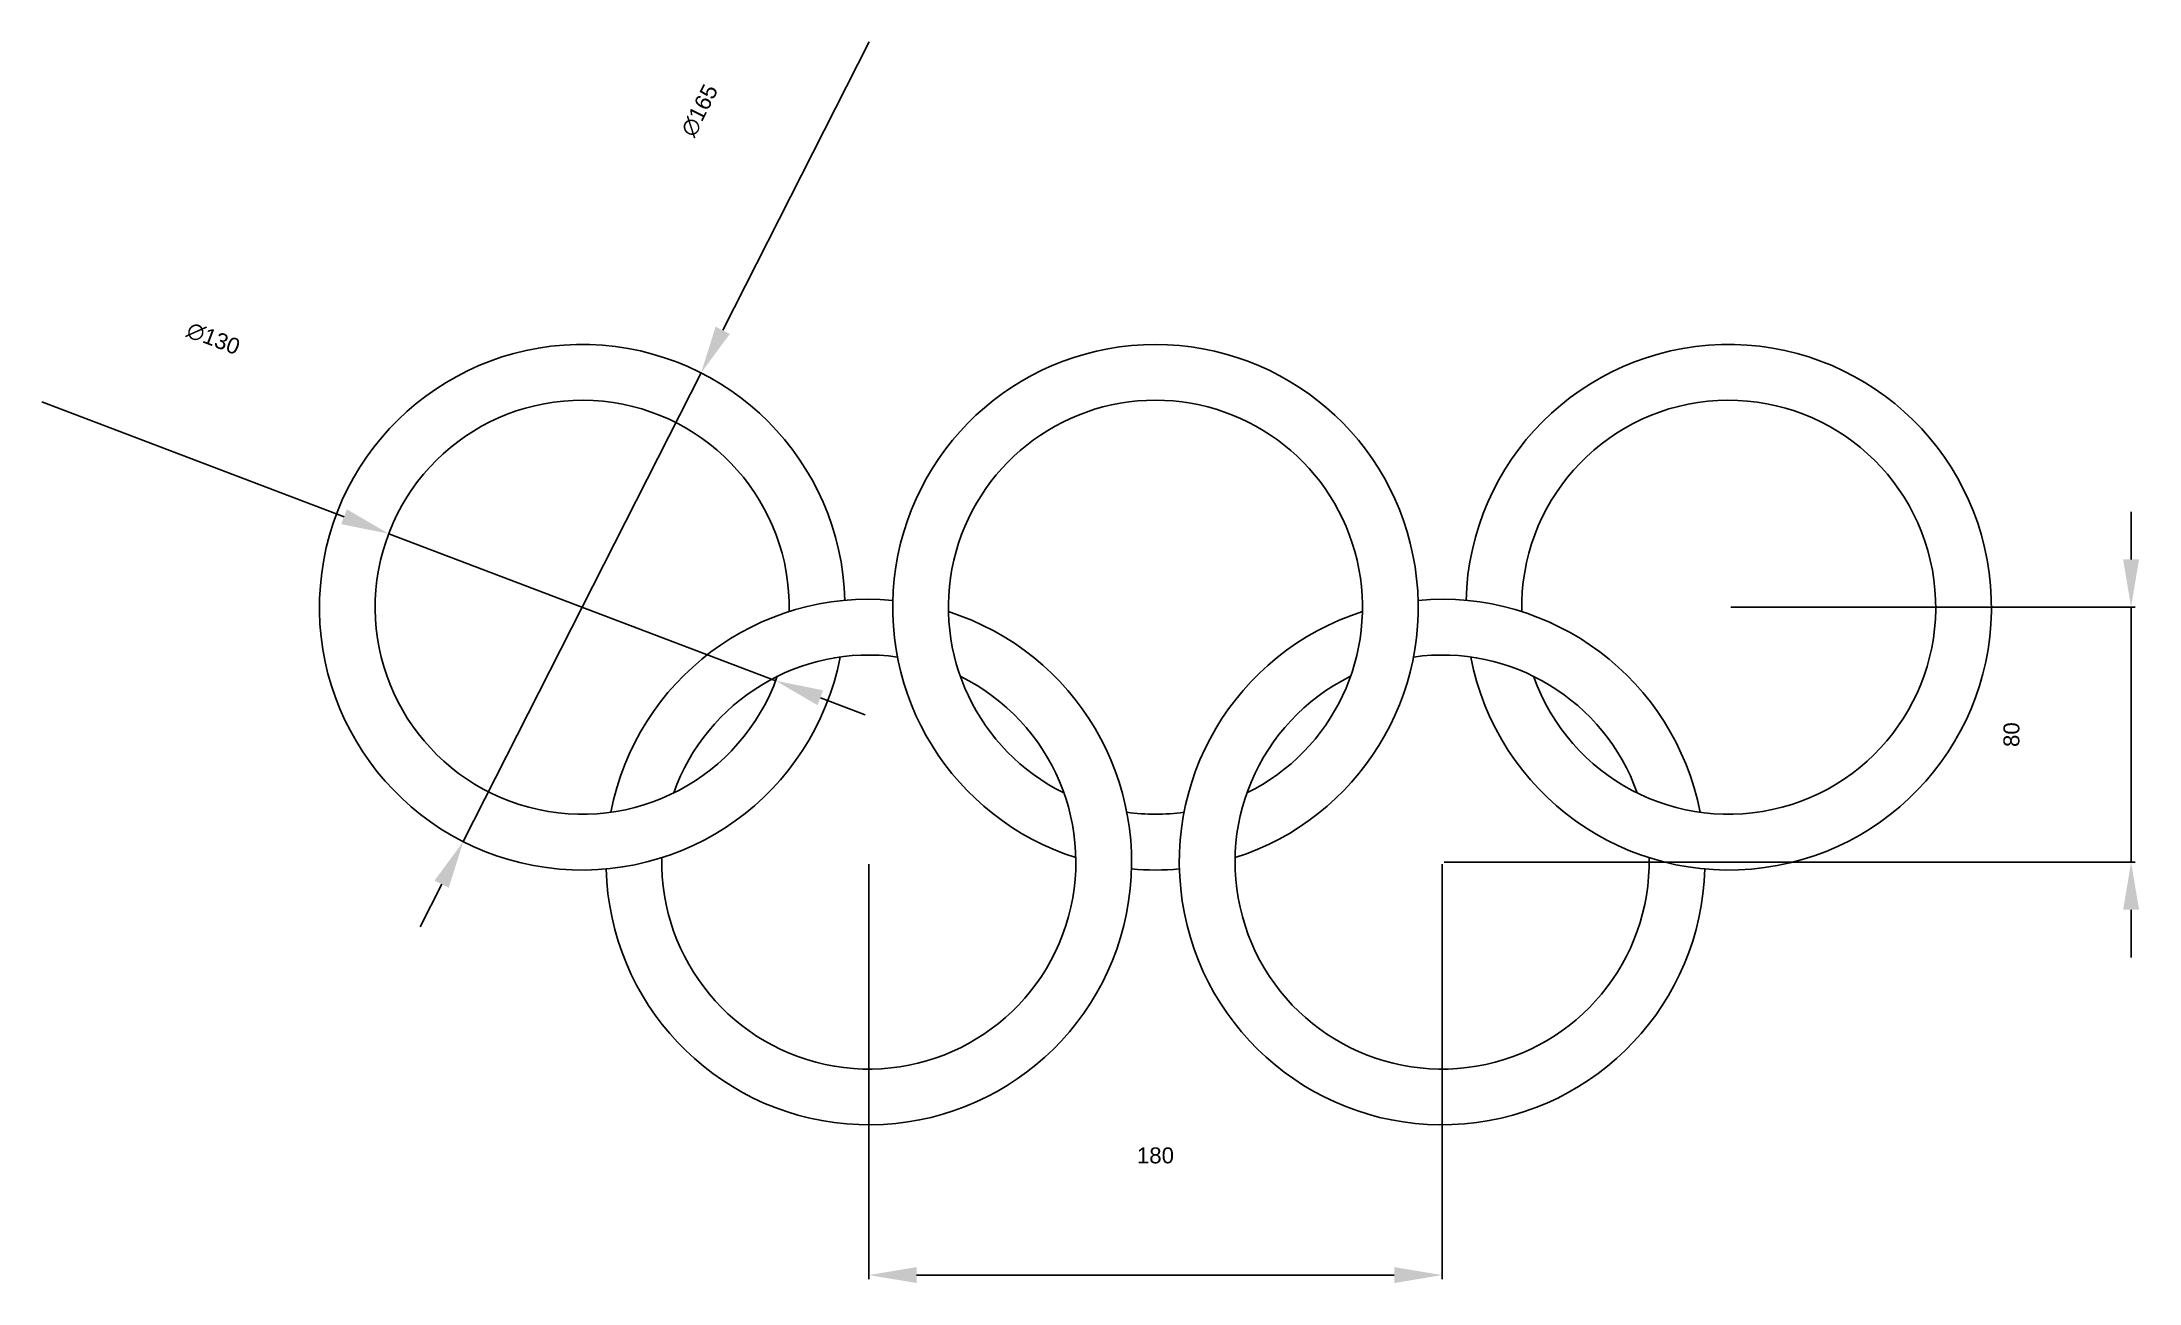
# Model space of a CAD drawing. Header units: millimetres. Extents: x 11364 to 12023, y 5539 to 5928.
import ezdxf

# ---------------------------------------------------------------- set-up
doc = ezdxf.new("R2010")
doc.units = ezdxf.units.MM
doc.layers.add('cotas', color=8, linetype='Continuous')
doc.styles.get("Standard").update_dxf_attribs({"font": 'arial.ttf'})
doc.dimstyles.new('ISO-25', dxfattribs={"dimtxt": 2.5, "dimasz": 2.5, "dimexe": 1.25, "dimexo": 0.625, "dimtad": 1, "dimtxsty": 'Standard', "dimcen": 2.5, "dimadec": 0, "dimazin": 0, "dimtfac": 1, "dimtmove": 0, "dimatfit": 3, "dimfxl": 1, "dimarcsym": 0})

# ---------------------------------------------------------------- blocks, each defined once
blk = doc.blocks.new('*D3')
at = {"layer": 'cotas', "color": 0, "lineweight": -2, "transparency": 16777216}
for p, q in [((11623.73, 5670.25), (11623.73, 5539.95)), ((11803.73, 5670.25), (11803.73, 5539.95)), ((11638.73, 5541.2), (11788.73, 5541.2))]:
    blk.add_line(p, q, dxfattribs=at)
at = {"layer": 'cotas', "color": 0, "transparency": 16777216}
for points in [[(11638.73, 5543.7), (11638.73, 5538.7), (11623.73, 5541.2)], [(11788.73, 5543.7), (11788.73, 5538.7), (11803.73, 5541.2)]]:
    blk.add_solid(points, dxfattribs=at)
at = {"layer": 'Defpoints', "color": 0, "transparency": 16777216}
for p in [(11623.73, 5670.88), (11803.73, 5670.88), (11803.73, 5541.2)]:
    blk.add_point(p, dxfattribs=at)
at = {"layer": 'cotas', "color": 0, "transparency": 16777216, "insert": (11713.73, 5578.75), "char_height": 5, "attachment_point": 5}
blk.add_mtext('180', dxfattribs=at)
blk = doc.blocks.new('*D4')
at = {"layer": 'cotas', "color": 0, "lineweight": -2, "transparency": 16777216}
for p, q in [((12020.08, 5765.88), (12020.08, 5780.88)), ((11894.35, 5750.88), (12021.33, 5750.88)), ((12020.08, 5750.88), (12020.08, 5670.88)), ((11804.35, 5670.88), (12021.33, 5670.88)), ((12020.08, 5655.88), (12020.08, 5640.88))]:
    blk.add_line(p, q, dxfattribs=at)
at = {"layer": 'cotas', "color": 0, "transparency": 16777216}
for points in [[(12017.58, 5765.88), (12022.58, 5765.88), (12020.08, 5750.88)], [(12017.58, 5655.88), (12022.58, 5655.88), (12020.08, 5670.88)]]:
    blk.add_solid(points, dxfattribs=at)
at = {"layer": 'Defpoints', "color": 0, "transparency": 16777216}
for p in [(11893.73, 5750.88), (11803.73, 5670.88), (12020.08, 5670.88)]:
    blk.add_point(p, dxfattribs=at)
at = {"layer": 'cotas', "color": 0, "transparency": 16777216, "insert": (11982.53, 5710.88), "char_height": 5, "attachment_point": 5, "rotation": 90}
blk.add_mtext('80', dxfattribs=at)
blk = doc.blocks.new('*D5')
at = {"layer": 'cotas', "color": 0, "lineweight": -2, "transparency": 16777216}
for p, q in [((11623.8, 5928.36), (11577.85, 5837.82)), ((11496.39, 5677.31), (11571.06, 5824.45)), ((11489.61, 5663.94), (11482.82, 5650.56))]:
    blk.add_line(p, q, dxfattribs=at)
at = {"layer": 'cotas', "color": 0, "transparency": 16777216}
for points in [[(11575.62, 5838.96), (11580.08, 5836.69), (11571.06, 5824.45)], [(11487.38, 5665.07), (11491.83, 5662.8), (11496.39, 5677.31)]]:
    blk.add_solid(points, dxfattribs=at)
at = {"layer": 'Defpoints', "color": 0, "transparency": 16777216}
for p in [(11571.06, 5824.45), (11496.39, 5677.31)]:
    blk.add_point(p, dxfattribs=at)
at = {"layer": 'cotas', "color": 0, "transparency": 16777216, "insert": (11570.61, 5906.84), "char_height": 5, "attachment_point": 5, "rotation": 63.09281}
blk.add_mtext('∅165', dxfattribs=at)
blk = doc.blocks.new('*D10')
at = {"layer": 'cotas', "color": 0, "lineweight": -2, "transparency": 16777216}
for p, q in [((11364.09, 5815.34), (11458.95, 5779.3)), ((11594.49, 5727.79), (11472.97, 5773.97)), ((11608.51, 5722.46), (11622.53, 5717.14))]:
    blk.add_line(p, q, dxfattribs=at)
at = {"layer": 'cotas', "color": 0, "transparency": 16777216}
for points in [[(11459.83, 5781.63), (11458.06, 5776.96), (11472.97, 5773.97)], [(11609.4, 5724.8), (11607.62, 5720.13), (11594.49, 5727.79)]]:
    blk.add_solid(points, dxfattribs=at)
at = {"layer": 'Defpoints', "color": 0, "transparency": 16777216}
for p in [(11472.97, 5773.97), (11594.49, 5727.79)]:
    blk.add_point(p, dxfattribs=at)
at = {"layer": 'cotas', "color": 0, "transparency": 16777216, "insert": (11417.9, 5835.22), "char_height": 5, "attachment_point": 5, "rotation": 339.19456}
blk.add_mtext('∅130', dxfattribs=at)

msp = doc.modelspace()

# ---------------------------------------------------------------- linework, layer by layer
for centre, radius, start, end in [((11533.729, 5750.88), 82.5, 1.497366, 349.082484), ((11533.729, 5750.88), 82.5, 1.497366, 349.082484), ((11713.729, 5750.88), 82.5, 287.650437, 252.349563), ((11713.729, 5750.88), 82.5, 287.650437, 252.349563), ((11893.729, 5750.88), 82.5, 190.917516, 178.502634), ((11893.729, 5750.88), 82.5, 190.917516, 178.502634), ((11533.729, 5750.88), 65, 358.78016, 340.504826), ((11713.729, 5750.88), 65, 296.228096, 243.771904), ((11893.729, 5750.88), 65, 199.495174, 181.21984), ((11623.729, 5670.88), 82.5, 181.497366, 72.349563), ((11623.729, 5670.88), 82.5, 181.497366, 72.349563), ((11623.729, 5670.88), 82.5, 84.764445, 169.082484), ((11623.729, 5670.88), 82.5, 84.764445, 169.082484), ((11803.729, 5670.88), 82.5, 107.650437, 358.502634), ((11803.729, 5670.88), 82.5, 107.650437, 358.502634), ((11803.729, 5670.88), 82.5, 10.917516, 95.235555), ((11803.729, 5670.88), 82.5, 10.917516, 95.235555), ((11623.729, 5670.88), 65, 82.047239, 160.504826), ((11803.729, 5670.88), 65, 19.495174, 97.952761), ((11623.729, 5670.88), 65, 178.78016, 63.771904), ((11803.729, 5670.88), 65, 116.228096, 1.21984), ((11713.729, 5750.88), 65, 262.047239, 277.952761), ((11713.729, 5750.88), 82.5, 264.764445, 275.235555), ((11713.729, 5750.88), 82.5, 264.764445, 275.235555)]:
    msp.add_arc(centre, radius, start, end)

# ---------------------------------------------------------------- dimensions: what is measured, and where the dimension line sits
at = {"layer": 'cotas'}
for p1, p2, picture, middle in [((11496.394, 5677.311), (11571.064, 5824.448), '*D5', (11570.606, 5906.837)), ((11594.49, 5727.792), (11472.967, 5773.968), '*D10', (11417.896, 5835.215))]:
    dim = msp.add_diameter_dim_2p(p1=p1, p2=p2, dimstyle='ISO-25', override={"dimtxt": 5, "dimasz": 15, "dimgap": 35}, dxfattribs=at)
    dim.commit()
    dim.dimension.update_dxf_attribs({"geometry": picture, "text_midpoint": middle})
dim = msp.add_linear_dim(base=(12020.081, 5670.88), p1=(11893.729, 5750.88), p2=(11803.729, 5670.88), angle=90, dimstyle='ISO-25', override={"dimtxt": 5, "dimasz": 15, "dimgap": 35}, dxfattribs=at)
dim.commit()
dim.dimension.update_dxf_attribs({"geometry": '*D4', "text_midpoint": (11982.528, 5710.88)})
dim = msp.add_linear_dim(base=(11803.729, 5541.202), p1=(11623.729, 5670.88), p2=(11803.729, 5670.88), dimstyle='ISO-25', override={"dimtxt": 5, "dimasz": 15, "dimgap": 35}, dxfattribs=at)
dim.commit()
dim.dimension.update_dxf_attribs({"geometry": '*D3', "text_midpoint": (11713.729, 5578.755)})

doc.saveas('drawing.dxf')
